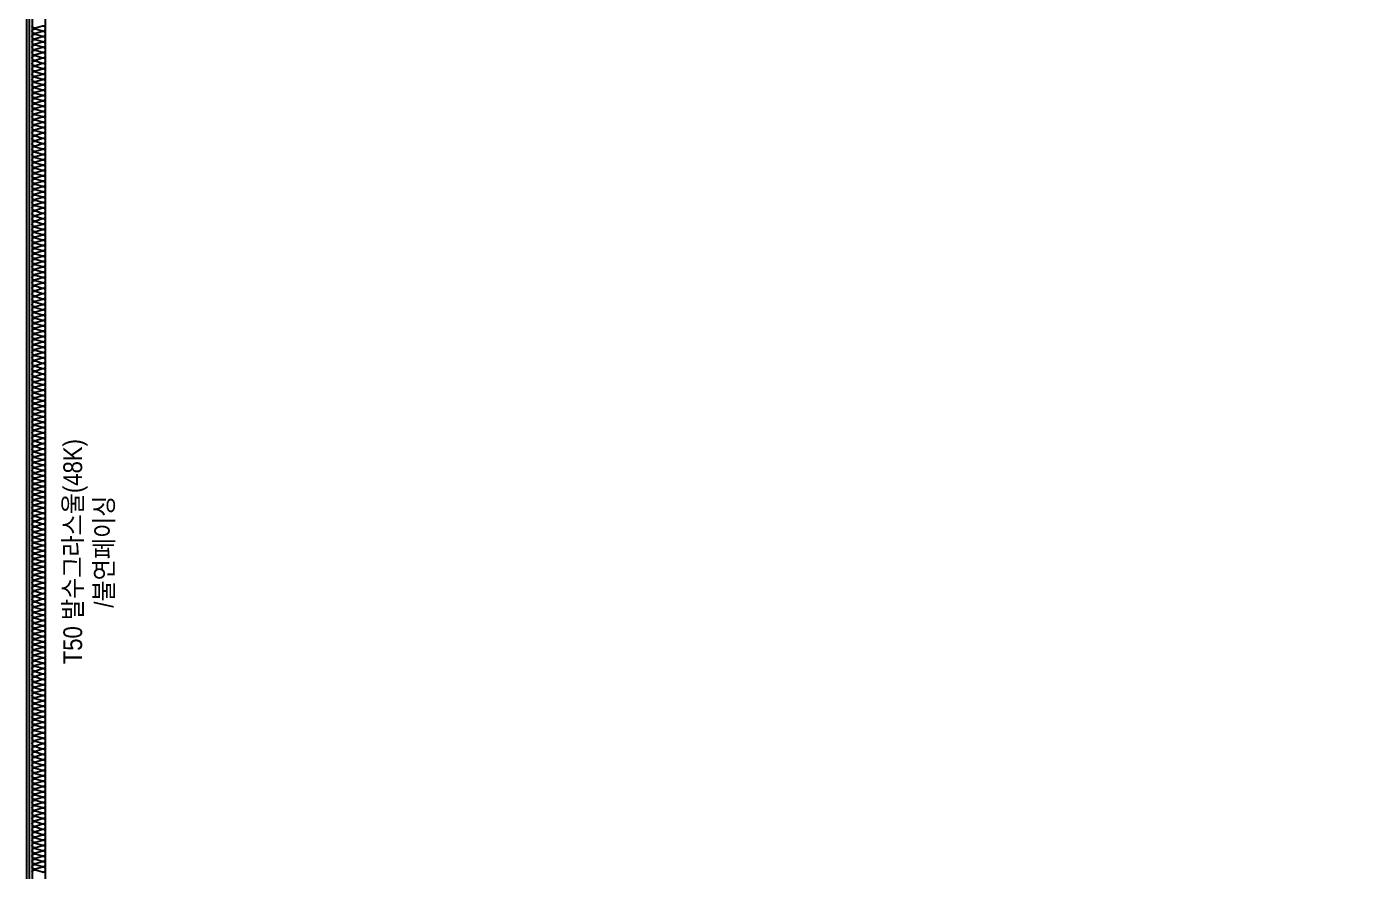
# Model space of a CAD drawing. Header units: millimetres. Extents: x 19868 to 801382, y -4805 to 85279.
# Drawn here: x 542718 to 547738, y 37453 to 40605 of the extents above; entities that cross this region are included whole.
import ezdxf
from ezdxf.enums import TextEntityAlignment as Align

# ---------------------------------------------------------------- set-up
doc = ezdxf.new("R2010")
doc.units = ezdxf.units.MM
doc.header["$LTSCALE"] = 250
for name, color, linetype in [('8입면선', 8, 'Continuous'), ('A-WALL-D', 7, 'Continuous'), ('ISL', 251, 'Continuous')]:
    doc.layers.add(name, color=color, linetype=linetype)
doc.layers.add('NOPLOT-단열', color=225, linetype='Continuous', plot=False)
doc.styles.add('Gdim', font='')
doc.styles.get('Gdim').set_extended_font_data('Dotum')

# ---------------------------------------------------------------- blocks, each defined once
blk = doc.blocks.new('*U116')
at = {"layer": '8입면선', "color": 8}
blk.add_line((3316577.6, 472011.4), (3316577.6, 480381.4), dxfattribs=at)
at = {"layer": 'A-WALL-D'}
for p, q in [((3316567.6, 472021.4), (3316567.6, 480381.4)), ((3316587.6, 480381.4), (3316587.6, 472011.4))]:
    blk.add_line(p, q, dxfattribs=at)

msp = doc.modelspace()

# ---------------------------------------------------------------- linework, layer by layer
at = {"layer": 'ISL'}
msp.add_lwpolyline([(542738.2, 35028.9), (542788.2, 35028.9), (542788.2, 42428.9), (543588.2, 42428.9), (543588.2, 43348.9), (547688.2, 43348.9), (547688.2, 42378.9), (548588.2, 42378.9), (548588.2, 43298.9), (558488.2, 43298.9), (558488.2, 35028.9), (558538.2, 35028.9)], dxfattribs=at)
msp.add_lwpolyline([(542738.2, 37448.9, -0.509267), (542750.3, 37457.8), (542776.1, 37450.1, 1.372593), (542776.1, 37467.8), (542750.3, 37460.1, -0.509267), (542738.2, 37468.9, -0.509267), (542750.3, 37477.8), (542776.1, 37470.1, 1.372593), (542776.1, 37487.8), (542750.3, 37480.1, -0.509267), (542738.2, 37488.9, -0.509267), (542750.3, 37497.8), (542776.1, 37490.1, 1.372593), (542776.1, 37507.8), (542750.3, 37500.1, -0.509267), (542738.2, 37508.9, -0.509267), (542750.3, 37517.8), (542776.1, 37510.1, 1.372593), (542776.1, 37527.8), (542750.3, 37520.1, -0.509267), (542738.2, 37528.9, -0.509267), (542750.3, 37537.8), (542776.1, 37530.1, 1.372593), (542776.1, 37547.8), (542750.3, 37540.1, -0.509267), (542738.2, 37548.9, -0.509267), (542750.3, 37557.8), (542776.1, 37550.1, 1.372593), (542776.1, 37567.8), (542750.3, 37560.1, -0.509267), (542738.2, 37568.9, -0.509267), (542750.3, 37577.8), (542776.1, 37570.1, 1.372593), (542776.1, 37587.8), (542750.3, 37580.1, -0.509267), (542738.2, 37588.9, -0.509267), (542750.3, 37597.8), (542776.1, 37590.1, 1.372593), (542776.1, 37607.8), (542750.3, 37600.1, -0.509267), (542738.2, 37608.9, -0.509267), (542750.3, 37617.8), (542776.1, 37610.1, 1.372593), (542776.1, 37627.8), (542750.3, 37620.1, -0.509267), (542738.2, 37628.9, -0.509267), (542750.3, 37637.8), (542776.1, 37630.1, 1.372593), (542776.1, 37647.8), (542750.3, 37640.1, -0.509267), (542738.2, 37648.9, -0.509267), (542750.3, 37657.8), (542776.1, 37650.1, 1.372593), (542776.1, 37667.8), (542750.3, 37660.1, -0.509267), (542738.2, 37668.9, -0.509267), (542750.3, 37677.8), (542776.1, 37670.1, 1.372593), (542776.1, 37687.8), (542750.3, 37680.1, -0.509267), (542738.2, 37688.9, -0.509267), (542750.3, 37697.8), (542776.1, 37690.1, 1.372593), (542776.1, 37707.8), (542750.3, 37700.1, -0.509267), (542738.2, 37708.9, -0.509267), (542750.3, 37717.8), (542776.1, 37710.1, 1.372593), (542776.1, 37727.8), (542750.3, 37720.1, -0.509267), (542738.2, 37728.9, -0.509267), (542750.3, 37737.8), (542776.1, 37730.1, 1.372593), (542776.1, 37747.8), (542750.3, 37740.1, -0.509267), (542738.2, 37748.9, -0.509267), (542750.3, 37757.8), (542776.1, 37750.1, 1.372593), (542776.1, 37767.8), (542750.3, 37760.1, -0.509267), (542738.2, 37768.9, -0.509267), (542750.3, 37777.8), (542776.1, 37770.1, 1.372593), (542776.1, 37787.8), (542750.3, 37780.1, -0.509267), (542738.2, 37788.9, -0.509267), (542750.3, 37797.8), (542776.1, 37790.1, 1.372593), (542776.1, 37807.8), (542750.3, 37800.1, -0.509267), (542738.2, 37808.9, -0.509267), (542750.3, 37817.8), (542776.1, 37810.1, 1.372593), (542776.1, 37827.8), (542750.3, 37820.1, -0.509267), (542738.2, 37828.9, -0.509267), (542750.3, 37837.8), (542776.1, 37830.1, 1.372593), (542776.1, 37847.8), (542750.3, 37840.1, -0.509267), (542738.2, 37848.9, -0.509267), (542750.3, 37857.8), (542776.1, 37850.1, 1.372593), (542776.1, 37867.8), (542750.3, 37860.1, -0.509267), (542738.2, 37868.9, -0.509267), (542750.3, 37877.8), (542776.1, 37870.1, 1.372593), (542776.1, 37887.8), (542750.3, 37880.1, -0.509267), (542738.2, 37888.9, -0.509267), (542750.3, 37897.8), (542776.1, 37890.1, 1.372593), (542776.1, 37907.8), (542750.3, 37900.1, -0.509267), (542738.2, 37908.9, -0.509267), (542750.3, 37917.8), (542776.1, 37910.1, 1.372593), (542776.1, 37927.8), (542750.3, 37920.1, -0.509267), (542738.2, 37928.9, -0.509267), (542750.3, 37937.8), (542776.1, 37930.1, 1.372593), (542776.1, 37947.8), (542750.3, 37940.1, -0.509267), (542738.2, 37948.9, -0.509267), (542750.3, 37957.8), (542776.1, 37950.1, 1.372593), (542776.1, 37967.8), (542750.3, 37960.1, -0.509267), (542738.2, 37968.9, -0.509267), (542750.3, 37977.8), (542776.1, 37970.1, 1.372593), (542776.1, 37987.8), (542750.3, 37980.1, -0.509267), (542738.2, 37988.9, -0.509267), (542750.3, 37997.8), (542776.1, 37990.1, 1.372593), (542776.1, 38007.8), (542750.3, 38000.1, -0.509267), (542738.2, 38008.9, -0.509267), (542750.3, 38017.8), (542776.1, 38010.1, 1.372593), (542776.1, 38027.8), (542750.3, 38020.1, -0.509267), (542738.2, 38028.9, -0.509267), (542750.3, 38037.8), (542776.1, 38030.1, 1.372593), (542776.1, 38047.8), (542750.3, 38040.1, -0.509267), (542738.2, 38048.9, -0.509267), (542750.3, 38057.8), (542776.1, 38050.1, 1.372593), (542776.1, 38067.8), (542750.3, 38060.1, -0.509267), (542738.2, 38068.9, -0.509267), (542750.3, 38077.8), (542776.1, 38070.1, 1.372593), (542776.1, 38087.8), (542750.3, 38080.1, -0.509267), (542738.2, 38088.9, -0.509267), (542750.3, 38097.8), (542776.1, 38090.1, 1.372593), (542776.1, 38107.8), (542750.3, 38100.1, -0.509267), (542738.2, 38108.9, -0.509267), (542750.3, 38117.8), (542776.1, 38110.1, 1.372593), (542776.1, 38127.8), (542750.3, 38120.1, -0.509267), (542738.2, 38128.9, -0.509267), (542750.3, 38137.8), (542776.1, 38130.1, 1.372593), (542776.1, 38147.8), (542750.3, 38140.1, -0.509267), (542738.2, 38148.9, -0.509267), (542750.3, 38157.8), (542776.1, 38150.1, 1.372593), (542776.1, 38167.8), (542750.3, 38160.1, -0.509267), (542738.2, 38168.9, -0.509267), (542750.3, 38177.8), (542776.1, 38170.1, 1.372593), (542776.1, 38187.8), (542750.3, 38180.1, -0.509267), (542738.2, 38188.9, -0.509267), (542750.3, 38197.8), (542776.1, 38190.1, 1.372593), (542776.1, 38207.8), (542750.3, 38200.1, -0.509267), (542738.2, 38208.9, -0.509267), (542750.3, 38217.8), (542776.1, 38210.1, 1.372593), (542776.1, 38227.8), (542750.3, 38220.1, -0.509267), (542738.2, 38228.9, -0.509267), (542750.3, 38237.8), (542776.1, 38230.1, 1.372593), (542776.1, 38247.8), (542750.3, 38240.1, -0.509267), (542738.2, 38248.9, -0.509267), (542750.3, 38257.8), (542776.1, 38250.1, 1.372593), (542776.1, 38267.8), (542750.3, 38260.1, -0.509267), (542738.2, 38268.9, -0.509267), (542750.3, 38277.8), (542776.1, 38270.1, 1.372593), (542776.1, 38287.8), (542750.3, 38280.1, -0.509267), (542738.2, 38288.9, -0.509267), (542750.3, 38297.8), (542776.1, 38290.1, 1.372593), (542776.1, 38307.8), (542750.3, 38300.1, -0.509267), (542738.2, 38308.9, -0.509267), (542750.3, 38317.8), (542776.1, 38310.1, 1.372593), (542776.1, 38327.8), (542750.3, 38320.1, -0.509267), (542738.2, 38328.9, -0.509267), (542750.3, 38337.8), (542776.1, 38330.1, 1.372593), (542776.1, 38347.8), (542750.3, 38340.1, -0.509267), (542738.2, 38348.9, -0.509267), (542750.3, 38357.8), (542776.1, 38350.1, 1.372593), (542776.1, 38367.8), (542750.3, 38360.1, -0.509267), (542738.2, 38368.9, -0.509267), (542750.3, 38377.8), (542776.1, 38370.1, 1.372593), (542776.1, 38387.8), (542750.3, 38380.1, -0.509267), (542738.2, 38388.9, -0.509267), (542750.3, 38397.8), (542776.1, 38390.1, 1.372593), (542776.1, 38407.8), (542750.3, 38400.1, -0.509267), (542738.2, 38408.9, -0.509267), (542750.3, 38417.8), (542776.1, 38410.1, 1.372593), (542776.1, 38427.8), (542750.3, 38420.1, -0.509267), (542738.2, 38428.9, -0.509267), (542750.3, 38437.8), (542776.1, 38430.1, 1.372593), (542776.1, 38447.8), (542750.3, 38440.1, -0.509267), (542738.2, 38448.9, -0.509267), (542750.3, 38457.8), (542776.1, 38450.1, 1.372593), (542776.1, 38467.8), (542750.3, 38460.1, -0.509267), (542738.2, 38468.9, -0.509267), (542750.3, 38477.8), (542776.1, 38470.1, 1.372593), (542776.1, 38487.8), (542750.3, 38480.1, -0.509267), (542738.2, 38488.9, -0.509267), (542750.3, 38497.8), (542776.1, 38490.1, 1.372593), (542776.1, 38507.8), (542750.3, 38500.1, -0.509267), (542738.2, 38508.9, -0.509267), (542750.3, 38517.8), (542776.1, 38510.1, 1.372593), (542776.1, 38527.8), (542750.3, 38520.1, -0.509267), (542738.2, 38528.9, -0.509267), (542750.3, 38537.8), (542776.1, 38530.1, 1.372593), (542776.1, 38547.8), (542750.3, 38540.1, -0.509267), (542738.2, 38548.9, -0.509267), (542750.3, 38557.8), (542776.1, 38550.1, 1.372593), (542776.1, 38567.8), (542750.3, 38560.1, -0.509267), (542738.2, 38568.9, -0.509267), (542750.3, 38577.8), (542776.1, 38570.1, 1.372593), (542776.1, 38587.8), (542750.3, 38580.1, -0.509267), (542738.2, 38588.9, -0.509267), (542750.3, 38597.8), (542776.1, 38590.1, 1.372593), (542776.1, 38607.8), (542750.3, 38600.1, -0.509267), (542738.2, 38608.9, -0.509267), (542750.3, 38617.8), (542776.1, 38610.1, 1.372593), (542776.1, 38627.8), (542750.3, 38620.1, -0.509267), (542738.2, 38628.9, -0.509267), (542750.3, 38637.8), (542776.1, 38630.1, 1.372593), (542776.1, 38647.8), (542750.3, 38640.1, -0.509267), (542738.2, 38648.9, -0.509267), (542750.3, 38657.8), (542776.1, 38650.1, 1.372593), (542776.1, 38667.8), (542750.3, 38660.1, -0.509267), (542738.2, 38668.9, -0.509267), (542750.3, 38677.8), (542776.1, 38670.1, 1.372593), (542776.1, 38687.8), (542750.3, 38680.1, -0.509267), (542738.2, 38688.9, -0.509267), (542750.3, 38697.8), (542776.1, 38690.1, 1.372593), (542776.1, 38707.8), (542750.3, 38700.1, -0.509267), (542738.2, 38708.9, -0.509267), (542750.3, 38717.8), (542776.1, 38710.1, 1.372593), (542776.1, 38727.8), (542750.3, 38720.1, -0.509267), (542738.2, 38728.9, -0.509267), (542750.3, 38737.8), (542776.1, 38730.1, 1.372593), (542776.1, 38747.8), (542750.3, 38740.1, -0.509267), (542738.2, 38748.9, -0.509267), (542750.3, 38757.8), (542776.1, 38750.1, 1.372593), (542776.1, 38767.8), (542750.3, 38760.1, -0.509267), (542738.2, 38768.9, -0.509267), (542750.3, 38777.8), (542776.1, 38770.1, 1.372593), (542776.1, 38787.8), (542750.3, 38780.1, -0.509267), (542738.2, 38788.9, -0.509267), (542750.3, 38797.8), (542776.1, 38790.1, 1.372593), (542776.1, 38807.8), (542750.3, 38800.1, -0.509267), (542738.2, 38808.9, -0.509267), (542750.3, 38817.8), (542776.1, 38810.1, 1.372593), (542776.1, 38827.8), (542750.3, 38820.1, -0.509267), (542738.2, 38828.9, -0.509267), (542750.3, 38837.8), (542776.1, 38830.1, 1.372593), (542776.1, 38847.8), (542750.3, 38840.1, -0.509267), (542738.2, 38848.9, -0.509267), (542750.3, 38857.8), (542776.1, 38850.1, 1.372593), (542776.1, 38867.8), (542750.3, 38860.1, -0.509267), (542738.2, 38868.9, -0.509267), (542750.3, 38877.8), (542776.1, 38870.1, 1.372593), (542776.1, 38887.8), (542750.3, 38880.1, -0.509267), (542738.2, 38888.9, -0.509267), (542750.3, 38897.8), (542776.1, 38890.1, 1.372593), (542776.1, 38907.8), (542750.3, 38900.1, -0.509267), (542738.2, 38908.9, -0.509267), (542750.3, 38917.8), (542776.1, 38910.1, 1.372593), (542776.1, 38927.8), (542750.3, 38920.1, -0.509267), (542738.2, 38928.9, -0.509267), (542750.3, 38937.8), (542776.1, 38930.1, 1.372593), (542776.1, 38947.8), (542750.3, 38940.1, -0.509267), (542738.2, 38948.9, -0.509267), (542750.3, 38957.8), (542776.1, 38950.1, 1.372593), (542776.1, 38967.8), (542750.3, 38960.1, -0.509267), (542738.2, 38968.9, -0.509267), (542750.3, 38977.8), (542776.1, 38970.1, 1.372593), (542776.1, 38987.8), (542750.3, 38980.1, -0.509267), (542738.2, 38988.9, -0.509267), (542750.3, 38997.8), (542776.1, 38990.1, 1.372593), (542776.1, 39007.8), (542750.3, 39000.1, -0.509267), (542738.2, 39008.9, -0.509267), (542750.3, 39017.8), (542776.1, 39010.1, 1.372593), (542776.1, 39027.8), (542750.3, 39020.1, -0.509267), (542738.2, 39028.9, -0.509267), (542750.3, 39037.8), (542776.1, 39030.1, 1.372593), (542776.1, 39047.8), (542750.3, 39040.1, -0.509267), (542738.2, 39048.9, -0.509267), (542750.3, 39057.8), (542776.1, 39050.1, 1.372593), (542776.1, 39067.8), (542750.3, 39060.1, -0.509267), (542738.2, 39068.9, -0.509267), (542750.3, 39077.8), (542776.1, 39070.1, 1.372593), (542776.1, 39087.8), (542750.3, 39080.1, -0.509267), (542738.2, 39088.9, -0.509267), (542750.3, 39097.8), (542776.1, 39090.1, 1.372593), (542776.1, 39107.8), (542750.3, 39100.1, -0.509267), (542738.2, 39108.9, -0.509267), (542750.3, 39117.8), (542776.1, 39110.1, 1.372593), (542776.1, 39127.8), (542750.3, 39120.1, -0.509267), (542738.2, 39128.9, -0.509267), (542750.3, 39137.8), (542776.1, 39130.1, 1.372593), (542776.1, 39147.8), (542750.3, 39140.1, -0.509267), (542738.2, 39148.9, -0.509267), (542750.3, 39157.8), (542776.1, 39150.1, 1.372593), (542776.1, 39167.8), (542750.3, 39160.1, -0.509267), (542738.2, 39168.9, -0.509267), (542750.3, 39177.8), (542776.1, 39170.1, 1.372593), (542776.1, 39187.8), (542750.3, 39180.1, -0.509267), (542738.2, 39188.9, -0.509267), (542750.3, 39197.8), (542776.1, 39190.1, 1.372593), (542776.1, 39207.8), (542750.3, 39200.1, -0.509267), (542738.2, 39208.9, -0.509267), (542750.3, 39217.8), (542776.1, 39210.1, 1.372593), (542776.1, 39227.8), (542750.3, 39220.1, -0.509267), (542738.2, 39228.9, -0.509267), (542750.3, 39237.8), (542776.1, 39230.1, 1.372593), (542776.1, 39247.8), (542750.3, 39240.1, -0.509267), (542738.2, 39248.9, -0.509267), (542750.3, 39257.8), (542776.1, 39250.1, 1.372593), (542776.1, 39267.8), (542750.3, 39260.1, -0.509267), (542738.2, 39268.9, -0.509267), (542750.3, 39277.8), (542776.1, 39270.1, 1.372593), (542776.1, 39287.8), (542750.3, 39280.1, -0.509267), (542738.2, 39288.9, -0.509267), (542750.3, 39297.8), (542776.1, 39290.1, 1.372593), (542776.1, 39307.8), (542750.3, 39300.1, -0.509267), (542738.2, 39308.9, -0.509267), (542750.3, 39317.8), (542776.1, 39310.1, 1.372593), (542776.1, 39327.8), (542750.3, 39320.1, -0.509267), (542738.2, 39328.9, -0.509267), (542750.3, 39337.8), (542776.1, 39330.1, 1.372593), (542776.1, 39347.8), (542750.3, 39340.1, -0.509267), (542738.2, 39348.9, -0.509267), (542750.3, 39357.8), (542776.1, 39350.1, 1.372593), (542776.1, 39367.8), (542750.3, 39360.1, -0.509267), (542738.2, 39368.9, -0.509267), (542750.3, 39377.8), (542776.1, 39370.1, 1.372593), (542776.1, 39387.8), (542750.3, 39380.1, -0.509267), (542738.2, 39388.9, -0.509267), (542750.3, 39397.8), (542776.1, 39390.1, 1.372593), (542776.1, 39407.8), (542750.3, 39400.1, -0.509267), (542738.2, 39408.9, -0.509267), (542750.3, 39417.8), (542776.1, 39410.1, 1.372593), (542776.1, 39427.8), (542750.3, 39420.1, -0.509267), (542738.2, 39428.9, -0.509267), (542750.3, 39437.8), (542776.1, 39430.1, 1.372593), (542776.1, 39447.8), (542750.3, 39440.1, -0.509267), (542738.2, 39448.9, -0.509267), (542750.3, 39457.8), (542776.1, 39450.1, 1.372593), (542776.1, 39467.8), (542750.3, 39460.1, -0.509267), (542738.2, 39468.9, -0.509267), (542750.3, 39477.8), (542776.1, 39470.1, 1.372593), (542776.1, 39487.8), (542750.3, 39480.1, -0.509267), (542738.2, 39488.9, -0.509267), (542750.3, 39497.8), (542776.1, 39490.1, 1.372593), (542776.1, 39507.8), (542750.3, 39500.1, -0.509267), (542738.2, 39508.9, -0.509267), (542750.3, 39517.8), (542776.1, 39510.1, 1.372593), (542776.1, 39527.8), (542750.3, 39520.1, -0.509267), (542738.2, 39528.9, -0.509267), (542750.3, 39537.8), (542776.1, 39530.1, 1.372593), (542776.1, 39547.8), (542750.3, 39540.1, -0.509267), (542738.2, 39548.9, -0.509267), (542750.3, 39557.8), (542776.1, 39550.1, 1.372593), (542776.1, 39567.8), (542750.3, 39560.1, -0.509267), (542738.2, 39568.9, -0.509267), (542750.3, 39577.8), (542776.1, 39570.1, 1.372593), (542776.1, 39587.8), (542750.3, 39580.1, -0.509267), (542738.2, 39588.9, -0.509267), (542750.3, 39597.8), (542776.1, 39590.1, 1.372593), (542776.1, 39607.8), (542750.3, 39600.1, -0.509267), (542738.2, 39608.9, -0.509267), (542750.3, 39617.8), (542776.1, 39610.1, 1.372593), (542776.1, 39627.8), (542750.3, 39620.1, -0.509267), (542738.2, 39628.9, -0.509267), (542750.3, 39637.8), (542776.1, 39630.1, 1.372593), (542776.1, 39647.8), (542750.3, 39640.1, -0.509267), (542738.2, 39648.9, -0.509267), (542750.3, 39657.8), (542776.1, 39650.1, 1.372593), (542776.1, 39667.8), (542750.3, 39660.1, -0.509267), (542738.2, 39668.9, -0.509267), (542750.3, 39677.8), (542776.1, 39670.1, 1.372593), (542776.1, 39687.8), (542750.3, 39680.1, -0.509267), (542738.2, 39688.9, -0.509267), (542750.3, 39697.8), (542776.1, 39690.1, 1.372593), (542776.1, 39707.8), (542750.3, 39700.1, -0.509267), (542738.2, 39708.9, -0.509267), (542750.3, 39717.8), (542776.1, 39710.1, 1.372593), (542776.1, 39727.8), (542750.3, 39720.1, -0.509267), (542738.2, 39728.9, -0.509267), (542750.3, 39737.8), (542776.1, 39730.1, 1.372593), (542776.1, 39747.8), (542750.3, 39740.1, -0.509267), (542738.2, 39748.9, -0.509267), (542750.3, 39757.8), (542776.1, 39750.1, 1.372593), (542776.1, 39767.8), (542750.3, 39760.1, -0.509267), (542738.2, 39768.9, -0.509267), (542750.3, 39777.8), (542776.1, 39770.1, 1.372593), (542776.1, 39787.8), (542750.3, 39780.1, -0.509267), (542738.2, 39788.9, -0.509267), (542750.3, 39797.8), (542776.1, 39790.1, 1.372593), (542776.1, 39807.8), (542750.3, 39800.1, -0.509267), (542738.2, 39808.9, -0.509267), (542750.3, 39817.8), (542776.1, 39810.1, 1.372593), (542776.1, 39827.8), (542750.3, 39820.1, -0.509267), (542738.2, 39828.9, -0.509267), (542750.3, 39837.8), (542776.1, 39830.1, 1.372593), (542776.1, 39847.8), (542750.3, 39840.1, -0.509267), (542738.2, 39848.9, -0.509267), (542750.3, 39857.8), (542776.1, 39850.1, 1.372593), (542776.1, 39867.8), (542750.3, 39860.1, -0.509267), (542738.2, 39868.9, -0.509267), (542750.3, 39877.8), (542776.1, 39870.1, 1.372593), (542776.1, 39887.8), (542750.3, 39880.1, -0.509267), (542738.2, 39888.9, -0.509267), (542750.3, 39897.8), (542776.1, 39890.1, 1.372593), (542776.1, 39907.8), (542750.3, 39900.1, -0.509267), (542738.2, 39908.9, -0.509267), (542750.3, 39917.8), (542776.1, 39910.1, 1.372593), (542776.1, 39927.8), (542750.3, 39920.1, -0.509267), (542738.2, 39928.9, -0.509267), (542750.3, 39937.8), (542776.1, 39930.1, 1.372593), (542776.1, 39947.8), (542750.3, 39940.1, -0.509267), (542738.2, 39948.9, -0.509267), (542750.3, 39957.8), (542776.1, 39950.1, 1.372593), (542776.1, 39967.8), (542750.3, 39960.1, -0.509267), (542738.2, 39968.9, -0.509267), (542750.3, 39977.8), (542776.1, 39970.1, 1.372593), (542776.1, 39987.8), (542750.3, 39980.1, -0.509267), (542738.2, 39988.9, -0.509267), (542750.3, 39997.8), (542776.1, 39990.1, 1.372593), (542776.1, 40007.8), (542750.3, 40000.1, -0.509267), (542738.2, 40008.9, -0.509267), (542750.3, 40017.8), (542776.1, 40010.1, 1.372593), (542776.1, 40027.8), (542750.3, 40020.1, -0.509267), (542738.2, 40028.9, -0.509267), (542750.3, 40037.8), (542776.1, 40030.1, 1.372593), (542776.1, 40047.8), (542750.3, 40040.1, -0.509267), (542738.2, 40048.9, -0.509267), (542750.3, 40057.8), (542776.1, 40050.1, 1.372593), (542776.1, 40067.8), (542750.3, 40060.1, -0.509267), (542738.2, 40068.9, -0.509267), (542750.3, 40077.8), (542776.1, 40070.1, 1.372593), (542776.1, 40087.8), (542750.3, 40080.1, -0.509267), (542738.2, 40088.9, -0.509267), (542750.3, 40097.8), (542776.1, 40090.1, 1.372593), (542776.1, 40107.8), (542750.3, 40100.1, -0.509267), (542738.2, 40108.9, -0.509267), (542750.3, 40117.8), (542776.1, 40110.1, 1.372593), (542776.1, 40127.8), (542750.3, 40120.1, -0.509267), (542738.2, 40128.9, -0.509267), (542750.3, 40137.8), (542776.1, 40130.1, 1.372593), (542776.1, 40147.8), (542750.3, 40140.1, -0.509267), (542738.2, 40148.9, -0.509267), (542750.3, 40157.8), (542776.1, 40150.1, 1.372593), (542776.1, 40167.8), (542750.3, 40160.1, -0.509267), (542738.2, 40168.9, -0.509267), (542750.3, 40177.8), (542776.1, 40170.1, 1.372593), (542776.1, 40187.8), (542750.3, 40180.1, -0.509267), (542738.2, 40188.9, -0.509267), (542750.3, 40197.8), (542776.1, 40190.1, 1.372593), (542776.1, 40207.8), (542750.3, 40200.1, -0.509267), (542738.2, 40208.9, -0.509267), (542750.3, 40217.8), (542776.1, 40210.1, 1.372593), (542776.1, 40227.8), (542750.3, 40220.1, -0.509267), (542738.2, 40228.9, -0.509267), (542750.3, 40237.8), (542776.1, 40230.1, 1.372593), (542776.1, 40247.8), (542750.3, 40240.1, -0.509267), (542738.2, 40248.9, -0.509267), (542750.3, 40257.8), (542776.1, 40250.1, 1.372593), (542776.1, 40267.8), (542750.3, 40260.1, -0.509267), (542738.2, 40268.9, -0.509267), (542750.3, 40277.8), (542776.1, 40270.1, 1.372593), (542776.1, 40287.8), (542750.3, 40280.1, -0.509267), (542738.2, 40288.9, -0.509267), (542750.3, 40297.8), (542776.1, 40290.1, 1.372593), (542776.1, 40307.8), (542750.3, 40300.1, -0.509267), (542738.2, 40308.9, -0.509267), (542750.3, 40317.8), (542776.1, 40310.1, 1.372593), (542776.1, 40327.8), (542750.3, 40320.1, -0.509267), (542738.2, 40328.9, -0.509267), (542750.3, 40337.8), (542776.1, 40330.1, 1.372593), (542776.1, 40347.8), (542750.3, 40340.1, -0.509267), (542738.2, 40348.9, -0.509267), (542750.3, 40357.8), (542776.1, 40350.1, 1.372593), (542776.1, 40367.8), (542750.3, 40360.1, -0.509267), (542738.2, 40368.9, -0.509267), (542750.3, 40377.8), (542776.1, 40370.1, 1.372593), (542776.1, 40387.8), (542750.3, 40380.1, -0.509267), (542738.2, 40388.9, -0.509267), (542750.3, 40397.8), (542776.1, 40390.1, 1.372593), (542776.1, 40407.8), (542750.3, 40400.1, -0.509267), (542738.2, 40408.9, -0.509267), (542750.3, 40417.8), (542776.1, 40410.1, 1.372593), (542776.1, 40427.8), (542750.3, 40420.1, -0.509267), (542738.2, 40428.9, -0.509267), (542750.3, 40437.8), (542776.1, 40430.1, 1.372593), (542776.1, 40447.8), (542750.3, 40440.1, -0.509267), (542738.2, 40448.9, -0.509267), (542750.3, 40457.8), (542776.1, 40450.1, 1.372593), (542776.1, 40467.8), (542750.3, 40460.1, -0.509267), (542738.2, 40468.9, -0.509267), (542750.3, 40477.8), (542776.1, 40470.1, 1.372593), (542776.1, 40487.8), (542750.3, 40480.1, -0.509267), (542738.2, 40488.9, -0.509267), (542750.3, 40497.8), (542776.1, 40490.1, 1.372593), (542776.1, 40507.8), (542750.3, 40500.1, -0.509267), (542738.2, 40508.9, -0.509267), (542750.3, 40517.8), (542776.1, 40510.1, 1.372593), (542776.1, 40527.8), (542750.3, 40520.1, -0.509267), (542738.2, 40528.9, -0.509267), (542750.3, 40537.8), (542776.1, 40530.1, 1.372593), (542776.1, 40547.8), (542750.3, 40540.1, -0.509267), (542738.2, 40548.9, -0.509267), (542750.3, 40557.8), (542776.1, 40550.1, 1.372593), (542776.1, 40567.8), (542750.3, 40560.1, -0.509267), (542738.2, 40568.9, -0.509267), (542750.3, 40577.8), (542776.1, 40570.1, 1.372593), (542776.1, 40587.8), (542750.3, 40580.1, -0.509267), (542738.2, 40588.9, -0.509267), (542750.3, 40597.8), (542776.1, 40590.1, 1.372593), (542776.1, 40607.8), (542750.3, 40600.1, -0.509267), (542738.2, 40608.9, -0.509267)], format="xyb", dxfattribs=at)

# ---------------------------------------------------------------- block references
at = {"layer": 'A-WALL-D'}
msp.add_blockref('*U116', (-2773849.4, -436982.5), dxfattribs=at)

# ---------------------------------------------------------------- texts
at = {"layer": 'NOPLOT-단열', "style": 'Gdim', "width": 0.9}
for s, p in [('T50 발수그라스울(48K)', (542889.4, 38645.7)), ('/불연페이싱', (543005.8, 38645.7))]:
    msp.add_text(s, height=70, rotation=90, dxfattribs=at).set_placement(p, align=Align.MIDDLE_CENTER)

doc.saveas('drawing.dxf')
